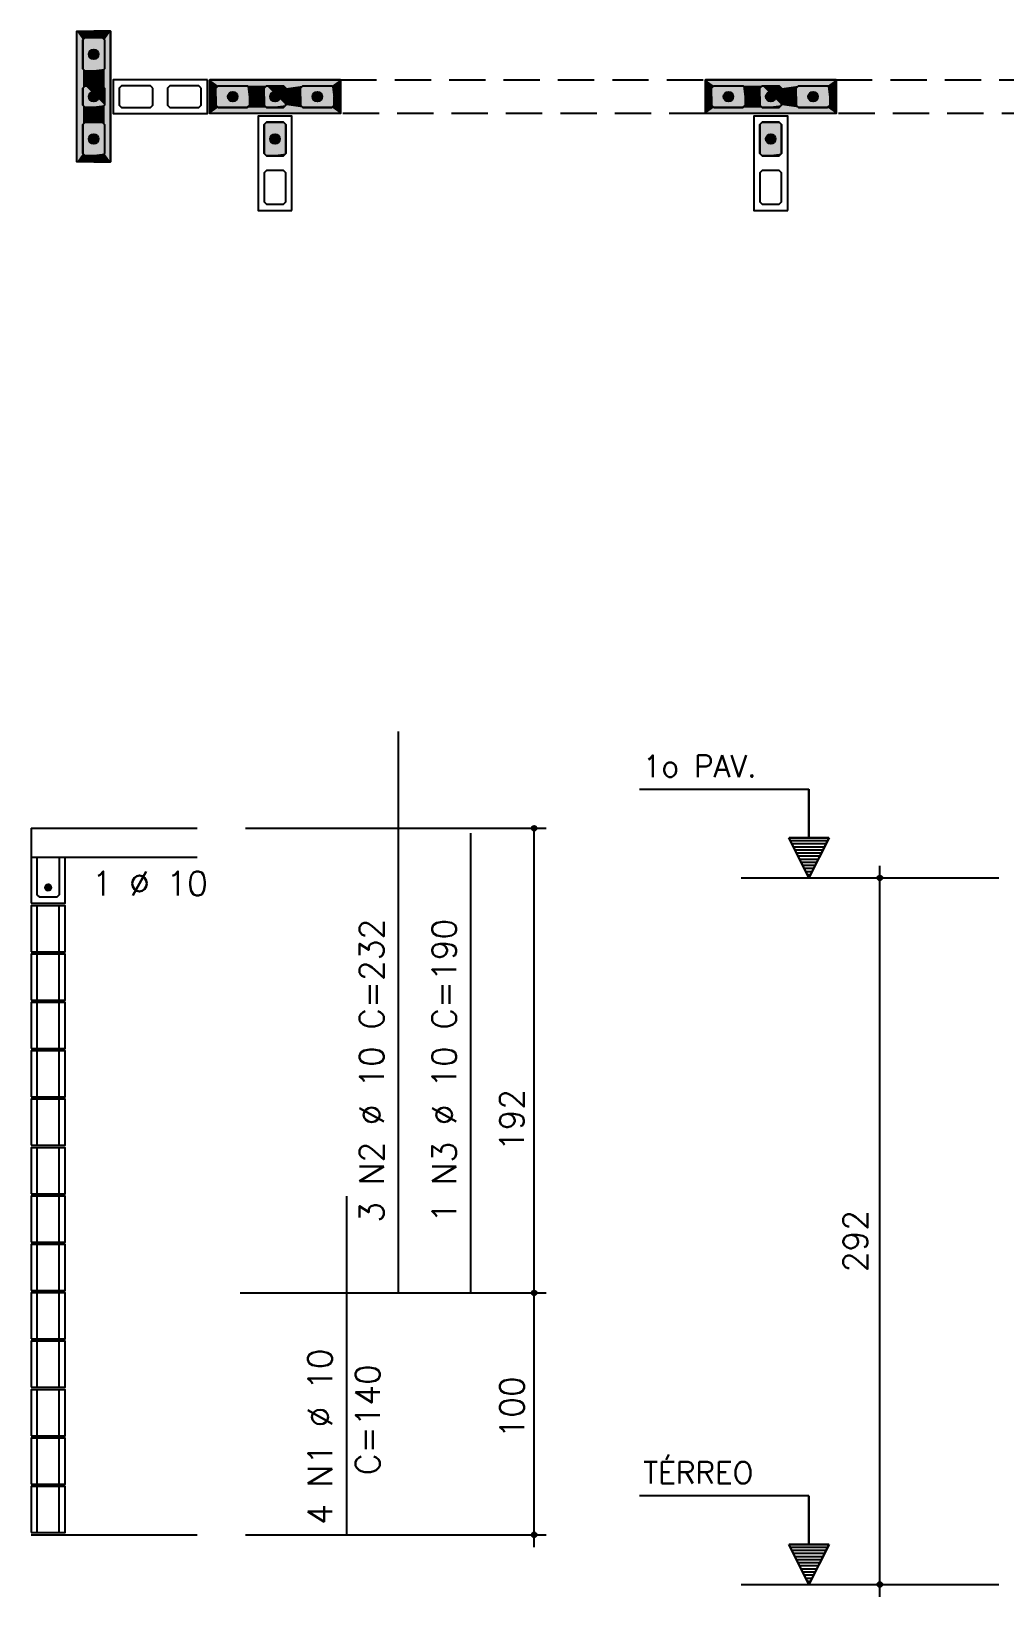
# Model space of a CAD drawing. Extents: x -1.9 to 86, y -1.6 to 60.9.
# Drawn here: x 38.58 to 46.63, y 31.49 to 44.42 of the extents above; entities that cross this region are included whole.
import ezdxf

# ---------------------------------------------------------------- set-up
doc = ezdxf.new("R2010")
doc.units = 0
doc.header["$MEASUREMENT"] = 0
doc.linetypes.add('ESTILO_TQS_0001', pattern=[0.45, 0.3, -0.15])
for name, color, linetype in [('PENA_01', 1, 'CONTINUOUS'), ('PENA_02', 2, 'CONTINUOUS'), ('PENA_03', 3, 'CONTINUOUS'), ('PENA_05', 5, 'CONTINUOUS'), ('PENA_11', 252, 'CONTINUOUS'), ('PENA_19', 240, 'CONTINUOUS')]:
    doc.layers.add(name, color=color, linetype=linetype)
doc.styles.get("Standard").update_dxf_attribs({"font": 'ROMANS.SHX'})

msp = doc.modelspace()

# ---------------------------------------------------------------- linework, layer by layer
at = {"layer": 'PENA_01', "linetype": 'Continuous'}
for p, q in [((44.450754, 37.425689), (46.581618, 37.425689)), ((44.450754, 31.585689), (46.581618, 31.585689))]:
    msp.add_line(p, q, dxfattribs=at)
for points in [[(39.16444, 44.372654), (39.18444, 44.352654), (39.18444, 44.112654), (39.16444, 44.092654), (39.02444, 44.092654), (39.00444, 44.112654), (39.00444, 44.352654), (39.02444, 44.372654), (39.16444, 44.372654)], [(39.16444, 43.972654), (39.18444, 43.952654), (39.18444, 43.812654), (39.16444, 43.792654), (39.02444, 43.792654), (39.00444, 43.812654), (39.00444, 43.952654), (39.02444, 43.972654), (39.16444, 43.972654)], [(39.58444, 43.952654), (39.56444, 43.972654), (39.32444, 43.972654), (39.30444, 43.952654), (39.30444, 43.812654), (39.32444, 43.792654), (39.56444, 43.792654), (39.58444, 43.812654), (39.58444, 43.952654)], [(39.98444, 43.952654), (39.96444, 43.972654), (39.72444, 43.972654), (39.70444, 43.952654), (39.70444, 43.812654), (39.72444, 43.792654), (39.96444, 43.792654), (39.98444, 43.812654), (39.98444, 43.952654)], [(40.10444, 43.952654), (40.12444, 43.972654), (40.36444, 43.972654), (40.38444, 43.952654), (40.38444, 43.812654), (40.36444, 43.792654), (40.12444, 43.792654), (40.10444, 43.812654), (40.10444, 43.952654)], [(40.50444, 43.952654), (40.52444, 43.972654), (40.66444, 43.972654), (40.68444, 43.952654), (40.68444, 43.812654), (40.66444, 43.792654), (40.52444, 43.792654), (40.50444, 43.812654), (40.50444, 43.952654)], [(40.80444, 43.952654), (40.82444, 43.972654), (41.06444, 43.972654), (41.08444, 43.952654), (41.08444, 43.812654), (41.06444, 43.792654), (40.82444, 43.792654), (40.80444, 43.812654), (40.80444, 43.952654)], [(44.20444, 43.952654), (44.22444, 43.972654), (44.46444, 43.972654), (44.48444, 43.952654), (44.48444, 43.812654), (44.46444, 43.792654), (44.22444, 43.792654), (44.20444, 43.812654), (44.20444, 43.952654)], [(44.60444, 43.952654), (44.62444, 43.972654), (44.76444, 43.972654), (44.78444, 43.952654), (44.78444, 43.812654), (44.76444, 43.792654), (44.62444, 43.792654), (44.60444, 43.812654), (44.60444, 43.952654)], [(44.90444, 43.952654), (44.92444, 43.972654), (45.16444, 43.972654), (45.18444, 43.952654), (45.18444, 43.812654), (45.16444, 43.792654), (44.92444, 43.792654), (44.90444, 43.812654), (44.90444, 43.952654)], [(39.16444, 43.672654), (39.18444, 43.652654), (39.18444, 43.412654), (39.16444, 43.392654), (39.02444, 43.392654), (39.00444, 43.412654), (39.00444, 43.652654), (39.02444, 43.672654), (39.16444, 43.672654)], [(40.66444, 43.392654), (40.68444, 43.412654), (40.68444, 43.652654), (40.66444, 43.672654), (40.52444, 43.672654), (40.50444, 43.652654), (40.50444, 43.412654), (40.52444, 43.392654), (40.66444, 43.392654)], [(44.76444, 43.392654), (44.78444, 43.412654), (44.78444, 43.652654), (44.76444, 43.672654), (44.62444, 43.672654), (44.60444, 43.652654), (44.60444, 43.412654), (44.62444, 43.392654), (44.76444, 43.392654)], [(40.66444, 42.992654), (40.68444, 43.012654), (40.68444, 43.252654), (40.66444, 43.272654), (40.52444, 43.272654), (40.50444, 43.252654), (40.50444, 43.012654), (40.52444, 42.992654), (40.66444, 42.992654)], [(44.76444, 42.992654), (44.78444, 43.012654), (44.78444, 43.252654), (44.76444, 43.272654), (44.62444, 43.272654), (44.60444, 43.252654), (44.60444, 43.012654), (44.62444, 42.992654), (44.76444, 42.992654)]]:
    msp.add_lwpolyline(points, dxfattribs=at)
at = {"layer": 'PENA_01', "linetype": 'ESTILO_TQS_0001'}
for points in [[(41.13444, 44.022654), (44.15444, 44.022654), (44.15444, 43.742654), (41.13444, 43.742654), (41.13444, 44.022654)], [(45.23444, 44.022654), (48.25444, 44.022654), (48.25444, 43.742654), (45.23444, 43.742654), (45.23444, 44.022654)]]:
    msp.add_lwpolyline(points, dxfattribs=at)
at = {"layer": 'PENA_02', "linetype": 'Continuous'}
for p, q in [((38.95444, 43.342654), (38.95444, 44.422654)), ((38.95444, 44.422654), (39.23444, 44.422654)), ((39.23444, 44.422654), (39.23444, 43.342654)), ((40.05444, 44.022654), (41.13444, 44.022654)), ((40.05444, 43.742654), (40.05444, 44.022654)), ((41.13444, 44.022654), (41.13444, 43.742654)), ((44.15444, 44.022654), (45.23444, 44.022654)), ((44.15444, 43.742654), (44.15444, 44.022654)), ((45.23444, 44.022654), (45.23444, 43.742654)), ((41.13444, 43.742654), (40.05444, 43.742654)), ((45.23444, 43.742654), (44.15444, 43.742654)), ((39.23444, 43.342654), (38.95444, 43.342654))]:
    msp.add_line(p, q, dxfattribs=at)
for points in [[(40.03444, 44.022654), (39.25444, 44.022654), (39.25444, 43.742654), (40.03444, 43.742654), (40.03444, 44.022654)], [(40.73444, 42.942654), (40.73444, 43.722654), (40.45444, 43.722654), (40.45444, 42.942654), (40.73444, 42.942654)], [(44.83444, 42.942654), (44.83444, 43.722654), (44.55444, 43.722654), (44.55444, 42.942654), (44.83444, 42.942654)]]:
    msp.add_lwpolyline(points, dxfattribs=at)
for centre, radius in [((42.738051, 37.835889), 0.02), ((42.738051, 37.835889), 0.01), ((45.5969, 37.425689), 0.02), ((45.5969, 37.425689), 0.01), ((42.738051, 33.995889), 0.02), ((42.738051, 33.995889), 0.01), ((42.738051, 31.995889), 0.02), ((42.738051, 31.995889), 0.01), ((45.5969, 31.585689), 0.02), ((45.5969, 31.585689), 0.01)]:
    msp.add_circle(centre, radius, dxfattribs=at)
at = {"layer": 'PENA_03', "linetype": 'Continuous'}
for p, q in [((45.009753, 38.157554), (43.609753, 38.157554)), ((45.009753, 37.757554), (45.009753, 38.157554)), ((45.011153, 37.757554), (45.011153, 38.158954)), ((38.578056, 37.835889), (38.578056, 37.215889)), ((38.578056, 37.835889), (39.948735, 37.835889)), ((40.348735, 37.835889), (42.838051, 37.835889)), ((42.738051, 31.895356), (42.738051, 37.835889)), ((45.010453, 37.425689), (44.84452, 37.757554)), ((44.84452, 37.757554), (45.009753, 37.757554)), ((45.010453, 37.428811), (44.846776, 37.756163)), ((45.174129, 37.756163), (44.846776, 37.756163)), ((45.163621, 37.732026), (44.857283, 37.732026)), ((45.150857, 37.706498), (44.870048, 37.706498)), ((45.138093, 37.68097), (44.882812, 37.68097)), ((45.125329, 37.655442), (44.895576, 37.655442)), ((45.176385, 37.757554), (45.010453, 37.425689)), ((45.174129, 37.756164), (45.010453, 37.42881)), ((45.011153, 37.757554), (45.176385, 37.757554)), ((38.578056, 37.595889), (39.948735, 37.595889)), ((45.112565, 37.629914), (44.90834, 37.629914)), ((45.099801, 37.604386), (44.921104, 37.604386)), ((45.087037, 37.578858), (44.933868, 37.578858)), ((45.074273, 37.55333), (44.946632, 37.55333)), ((45.061509, 37.527802), (44.959396, 37.527802)), ((45.5969, 31.485156), (45.5969, 37.525689)), ((45.048745, 37.502274), (44.97216, 37.502274)), ((45.035981, 37.476745), (44.984924, 37.476745)), ((45.023217, 37.451217), (44.997689, 37.451217)), ((38.628056, 36.815889), (38.628056, 37.195889)), ((38.808056, 36.815889), (38.808056, 37.195889)), ((38.628056, 36.415889), (38.628056, 36.795889)), ((38.808056, 36.415889), (38.808056, 36.795889)), ((38.628056, 36.015889), (38.628056, 36.395889)), ((38.808056, 36.015889), (38.808056, 36.395889)), ((38.628056, 35.615889), (38.628056, 35.995889)), ((38.808056, 35.615889), (38.808056, 35.995889)), ((38.628056, 35.215889), (38.628056, 35.595889)), ((38.808056, 35.215889), (38.808056, 35.595889)), ((38.628056, 34.815889), (38.628056, 35.195889)), ((38.808056, 34.815889), (38.808056, 35.195889)), ((38.628056, 34.415889), (38.628056, 34.795889)), ((38.808056, 34.415889), (38.808056, 34.795889)), ((38.628056, 34.015889), (38.628056, 34.395889)), ((38.808056, 34.015889), (38.808056, 34.395889)), ((38.628056, 33.615889), (38.628056, 33.995889)), ((38.808056, 33.615889), (38.808056, 33.995889)), ((40.306804, 33.995889), (42.838051, 33.995889)), ((38.628056, 33.215889), (38.628056, 33.595889)), ((38.808056, 33.215889), (38.808056, 33.595889)), ((38.628056, 32.815889), (38.628056, 33.195889)), ((38.808056, 32.815889), (38.808056, 33.195889)), ((38.628056, 32.415889), (38.628056, 32.795889)), ((38.808056, 32.415889), (38.808056, 32.795889)), ((38.628056, 32.015889), (38.628056, 32.395889)), ((38.808056, 32.015889), (38.808056, 32.395889)), ((45.009753, 32.317554), (43.609753, 32.317554)), ((45.009753, 31.917554), (45.009753, 32.317554)), ((45.011153, 31.917554), (45.011153, 32.318954)), ((38.578056, 31.995889), (39.948735, 31.995889)), ((40.348735, 31.995889), (42.838051, 31.995889)), ((45.010453, 31.585689), (44.84452, 31.917554)), ((44.84452, 31.917554), (45.009753, 31.917554)), ((45.010453, 31.588811), (44.846776, 31.916163)), ((45.174129, 31.916163), (44.846776, 31.916163)), ((45.163621, 31.892026), (44.857283, 31.892026)), ((45.150857, 31.866498), (44.870048, 31.866498)), ((45.138093, 31.84097), (44.882812, 31.84097)), ((45.176385, 31.917554), (45.010453, 31.585689)), ((45.174129, 31.916164), (45.010453, 31.58881)), ((45.011153, 31.917554), (45.176385, 31.917554)), ((45.125329, 31.815442), (44.895576, 31.815442)), ((45.112565, 31.789914), (44.90834, 31.789914)), ((45.099801, 31.764386), (44.921104, 31.764386)), ((45.087037, 31.738858), (44.933868, 31.738858)), ((45.074273, 31.71333), (44.946632, 31.71333)), ((45.061509, 31.687802), (44.959396, 31.687802)), ((45.048745, 31.662274), (44.97216, 31.662274)), ((45.035981, 31.636745), (44.984924, 31.636745)), ((45.023217, 31.611217), (44.997689, 31.611217))]:
    msp.add_line(p, q, dxfattribs=at)
for points in [[(39.02444, 44.092654), (39.00444, 44.112654), (39.00444, 44.352654), (39.02444, 44.372654), (39.16444, 44.372654), (39.18444, 44.352654), (39.18444, 44.112654), (39.16444, 44.092654), (39.02444, 44.092654)], [(39.18444, 43.812654), (39.16444, 43.792654), (39.02444, 43.792654), (39.00444, 43.812654), (39.00444, 43.952654), (39.02444, 43.972654), (39.16444, 43.972654), (39.18444, 43.952654), (39.18444, 43.812654)], [(40.38444, 43.812654), (40.36444, 43.792654), (40.12444, 43.792654), (40.10444, 43.812654), (40.10444, 43.952654), (40.12444, 43.972654), (40.36444, 43.972654), (40.38444, 43.952654), (40.38444, 43.812654)], [(40.68444, 43.812654), (40.66444, 43.792654), (40.52444, 43.792654), (40.50444, 43.812654), (40.50444, 43.952654), (40.52444, 43.972654), (40.66444, 43.972654), (40.68444, 43.952654), (40.68444, 43.812654)], [(41.08444, 43.812654), (41.06444, 43.792654), (40.82444, 43.792654), (40.80444, 43.812654), (40.80444, 43.952654), (40.82444, 43.972654), (41.06444, 43.972654), (41.08444, 43.952654), (41.08444, 43.812654)], [(44.48444, 43.812654), (44.46444, 43.792654), (44.22444, 43.792654), (44.20444, 43.812654), (44.20444, 43.952654), (44.22444, 43.972654), (44.46444, 43.972654), (44.48444, 43.952654), (44.48444, 43.812654)], [(44.78444, 43.812654), (44.76444, 43.792654), (44.62444, 43.792654), (44.60444, 43.812654), (44.60444, 43.952654), (44.62444, 43.972654), (44.76444, 43.972654), (44.78444, 43.952654), (44.78444, 43.812654)], [(45.18444, 43.812654), (45.16444, 43.792654), (44.92444, 43.792654), (44.90444, 43.812654), (44.90444, 43.952654), (44.92444, 43.972654), (45.16444, 43.972654), (45.18444, 43.952654), (45.18444, 43.812654)], [(39.02444, 43.392654), (39.00444, 43.412654), (39.00444, 43.652654), (39.02444, 43.672654), (39.16444, 43.672654), (39.18444, 43.652654), (39.18444, 43.412654), (39.16444, 43.392654), (39.02444, 43.392654)], [(40.52444, 43.392654), (40.50444, 43.412654), (40.50444, 43.652654), (40.52444, 43.672654), (40.66444, 43.672654), (40.68444, 43.652654), (40.68444, 43.412654), (40.66444, 43.392654), (40.52444, 43.392654)], [(44.62444, 43.392654), (44.60444, 43.412654), (44.60444, 43.652654), (44.62444, 43.672654), (44.76444, 43.672654), (44.78444, 43.652654), (44.78444, 43.412654), (44.76444, 43.392654), (44.62444, 43.392654)], [(38.578056, 37.215889), (38.858056, 37.215889), (38.858056, 37.595889)], [(38.808056, 37.595889), (38.808056, 37.285889), (38.788056, 37.265889), (38.648056, 37.265889), (38.628056, 37.285889), (38.628056, 37.595889)], [(38.742605, 37.346879), (38.740443, 37.357047), (38.734333, 37.365457), (38.72533, 37.370655), (38.714991, 37.371742), (38.705105, 37.36853), (38.697379, 37.361574), (38.693151, 37.352077), (38.693151, 37.341681), (38.697379, 37.332184), (38.705105, 37.325228), (38.714991, 37.322016), (38.72533, 37.323102), (38.734333, 37.3283), (38.740443, 37.33671), (38.742605, 37.346879)], [(38.578056, 36.815889), (38.858056, 36.815889), (38.858056, 37.195889), (38.578056, 37.195889), (38.578056, 36.815889)], [(38.578056, 36.415889), (38.858056, 36.415889), (38.858056, 36.795889), (38.578056, 36.795889), (38.578056, 36.415889)], [(38.578056, 36.015889), (38.858056, 36.015889), (38.858056, 36.395889), (38.578056, 36.395889), (38.578056, 36.015889)], [(38.578056, 35.615889), (38.858056, 35.615889), (38.858056, 35.995889), (38.578056, 35.995889), (38.578056, 35.615889)], [(38.578056, 35.215889), (38.858056, 35.215889), (38.858056, 35.595889), (38.578056, 35.595889), (38.578056, 35.215889)], [(38.578056, 34.815889), (38.858056, 34.815889), (38.858056, 35.195889), (38.578056, 35.195889), (38.578056, 34.815889)], [(38.578056, 34.415889), (38.858056, 34.415889), (38.858056, 34.795889), (38.578056, 34.795889), (38.578056, 34.415889)], [(38.578056, 34.015889), (38.858056, 34.015889), (38.858056, 34.395889), (38.578056, 34.395889), (38.578056, 34.015889)], [(38.578056, 33.615889), (38.858056, 33.615889), (38.858056, 33.995889), (38.578056, 33.995889), (38.578056, 33.615889)], [(38.578056, 33.215889), (38.858056, 33.215889), (38.858056, 33.595889), (38.578056, 33.595889), (38.578056, 33.215889)], [(38.578056, 32.815889), (38.858056, 32.815889), (38.858056, 33.195889), (38.578056, 33.195889), (38.578056, 32.815889)], [(38.578056, 32.415889), (38.858056, 32.415889), (38.858056, 32.795889), (38.578056, 32.795889), (38.578056, 32.415889)], [(38.578056, 32.015889), (38.858056, 32.015889), (38.858056, 32.395889), (38.578056, 32.395889), (38.578056, 32.015889)]]:
    msp.add_lwpolyline(points, dxfattribs=at)
for centre, radius in [((39.09444, 44.232654), 0.04), ((39.09444, 43.882654), 0.04), ((40.24444, 43.882654), 0.04), ((40.59444, 43.882654), 0.04), ((40.94444, 43.882654), 0.04), ((44.34444, 43.882654), 0.04), ((44.69444, 43.882654), 0.04), ((45.04444, 43.882654), 0.04), ((39.09444, 43.532654), 0.04), ((40.59444, 43.532654), 0.04), ((44.69444, 43.532654), 0.04), ((38.717605, 37.346879), 0.025)]:
    msp.add_circle(centre, radius, dxfattribs=at)
for points in [[(39.13444, 44.232654), (39.07444, 44.267295), (39.056852, 44.246335)], [(39.13444, 44.232654), (39.056852, 44.246335), (39.056852, 44.218973)], [(39.13444, 44.232654), (39.101386, 44.272046), (39.07444, 44.267295)], [(39.13444, 44.232654), (39.125081, 44.258366), (39.101386, 44.272046)], [(39.13444, 44.232654), (39.056852, 44.218973), (39.07444, 44.198013)], [(39.13444, 44.232654), (39.07444, 44.198013), (39.101386, 44.193262)], [(39.13444, 44.232654), (39.101386, 44.193262), (39.125081, 44.206943)], [(39.13444, 44.232654), (39.125081, 44.206943), (39.13444, 44.232654)], [(39.13444, 43.882654), (39.07444, 43.917295), (39.056852, 43.896335)], [(39.13444, 43.882654), (39.056852, 43.896335), (39.056852, 43.868973)], [(39.13444, 43.882654), (39.056852, 43.868973), (39.07444, 43.848013)], [(39.13444, 43.882654), (39.101386, 43.922046), (39.07444, 43.917295)], [(39.13444, 43.882654), (39.07444, 43.848013), (39.101386, 43.843262)], [(39.13444, 43.882654), (39.125081, 43.908366), (39.101386, 43.922046)], [(39.13444, 43.882654), (39.101386, 43.843262), (39.125081, 43.856943)], [(39.13444, 43.882654), (39.125081, 43.856943), (39.13444, 43.882654)], [(40.28444, 43.882654), (40.22444, 43.917295), (40.206852, 43.896335)], [(40.28444, 43.882654), (40.206852, 43.896335), (40.206852, 43.868973)], [(40.28444, 43.882654), (40.206852, 43.868973), (40.22444, 43.848013)], [(40.28444, 43.882654), (40.251386, 43.922046), (40.22444, 43.917295)], [(40.28444, 43.882654), (40.22444, 43.848013), (40.251386, 43.843262)], [(40.28444, 43.882654), (40.275081, 43.908366), (40.251386, 43.922046)], [(40.28444, 43.882654), (40.251386, 43.843262), (40.275081, 43.856943)], [(40.28444, 43.882654), (40.275081, 43.856943), (40.28444, 43.882654)], [(40.63444, 43.882654), (40.57444, 43.917295), (40.556852, 43.896335)], [(40.63444, 43.882654), (40.556852, 43.896335), (40.556852, 43.868973)], [(40.63444, 43.882654), (40.556852, 43.868973), (40.57444, 43.848013)], [(40.63444, 43.882654), (40.601386, 43.922046), (40.57444, 43.917295)], [(40.63444, 43.882654), (40.57444, 43.848013), (40.601386, 43.843262)], [(40.63444, 43.882654), (40.625081, 43.908366), (40.601386, 43.922046)], [(40.63444, 43.882654), (40.601386, 43.843262), (40.625081, 43.856943)], [(40.63444, 43.882654), (40.625081, 43.856943), (40.63444, 43.882654)], [(40.98444, 43.882654), (40.92444, 43.917295), (40.906852, 43.896335)], [(40.98444, 43.882654), (40.906852, 43.896335), (40.906852, 43.868973)], [(40.98444, 43.882654), (40.906852, 43.868973), (40.92444, 43.848013)], [(40.98444, 43.882654), (40.951386, 43.922046), (40.92444, 43.917295)], [(40.98444, 43.882654), (40.92444, 43.848013), (40.951386, 43.843262)], [(40.98444, 43.882654), (40.975081, 43.908366), (40.951386, 43.922046)], [(40.98444, 43.882654), (40.951386, 43.843262), (40.975081, 43.856943)], [(40.98444, 43.882654), (40.975081, 43.856943), (40.98444, 43.882654)], [(44.38444, 43.882654), (44.32444, 43.917295), (44.306852, 43.896335)], [(44.38444, 43.882654), (44.306852, 43.896335), (44.306852, 43.868973)], [(44.38444, 43.882654), (44.306852, 43.868973), (44.32444, 43.848013)], [(44.38444, 43.882654), (44.351386, 43.922046), (44.32444, 43.917295)], [(44.38444, 43.882654), (44.32444, 43.848013), (44.351386, 43.843262)], [(44.38444, 43.882654), (44.375081, 43.908366), (44.351386, 43.922046)], [(44.38444, 43.882654), (44.351386, 43.843262), (44.375081, 43.856943)], [(44.38444, 43.882654), (44.375081, 43.856943), (44.38444, 43.882654)], [(44.73444, 43.882654), (44.67444, 43.917295), (44.656852, 43.896335)], [(44.73444, 43.882654), (44.656852, 43.896335), (44.656852, 43.868973)], [(44.73444, 43.882654), (44.656852, 43.868973), (44.67444, 43.848013)], [(44.73444, 43.882654), (44.701386, 43.922046), (44.67444, 43.917295)], [(44.73444, 43.882654), (44.67444, 43.848013), (44.701386, 43.843262)], [(44.73444, 43.882654), (44.725081, 43.908366), (44.701386, 43.922046)], [(44.73444, 43.882654), (44.701386, 43.843262), (44.725081, 43.856943)], [(44.73444, 43.882654), (44.725081, 43.856943), (44.73444, 43.882654)], [(45.08444, 43.882654), (45.02444, 43.917295), (45.006852, 43.896335)], [(45.08444, 43.882654), (45.006852, 43.896335), (45.006852, 43.868973)], [(45.08444, 43.882654), (45.006852, 43.868973), (45.02444, 43.848013)], [(45.08444, 43.882654), (45.051386, 43.922046), (45.02444, 43.917295)], [(45.08444, 43.882654), (45.02444, 43.848013), (45.051386, 43.843262)], [(45.08444, 43.882654), (45.075081, 43.908366), (45.051386, 43.922046)], [(45.08444, 43.882654), (45.051386, 43.843262), (45.075081, 43.856943)], [(45.08444, 43.882654), (45.075081, 43.856943), (45.08444, 43.882654)], [(39.13444, 43.532654), (39.07444, 43.567295), (39.056852, 43.546335)], [(39.13444, 43.532654), (39.056852, 43.546335), (39.056852, 43.518973)], [(39.13444, 43.532654), (39.056852, 43.518973), (39.07444, 43.498013)], [(39.13444, 43.532654), (39.101386, 43.572046), (39.07444, 43.567295)], [(39.13444, 43.532654), (39.07444, 43.498013), (39.101386, 43.493262)], [(39.13444, 43.532654), (39.125081, 43.558366), (39.101386, 43.572046)], [(39.13444, 43.532654), (39.101386, 43.493262), (39.125081, 43.506943)], [(39.13444, 43.532654), (39.125081, 43.506943), (39.13444, 43.532654)], [(40.63444, 43.532654), (40.57444, 43.567295), (40.556852, 43.546335)], [(40.63444, 43.532654), (40.556852, 43.546335), (40.556852, 43.518973)], [(40.63444, 43.532654), (40.556852, 43.518973), (40.57444, 43.498013)], [(40.63444, 43.532654), (40.601386, 43.572046), (40.57444, 43.567295)], [(40.63444, 43.532654), (40.57444, 43.498013), (40.601386, 43.493262)], [(40.63444, 43.532654), (40.625081, 43.558366), (40.601386, 43.572046)], [(40.63444, 43.532654), (40.601386, 43.493262), (40.625081, 43.506943)], [(40.63444, 43.532654), (40.625081, 43.506943), (40.63444, 43.532654)], [(44.73444, 43.532654), (44.67444, 43.567295), (44.656852, 43.546335)], [(44.73444, 43.532654), (44.656852, 43.546335), (44.656852, 43.518973)], [(44.73444, 43.532654), (44.656852, 43.518973), (44.67444, 43.498013)], [(44.73444, 43.532654), (44.701386, 43.572046), (44.67444, 43.567295)], [(44.73444, 43.532654), (44.67444, 43.498013), (44.701386, 43.493262)], [(44.73444, 43.532654), (44.725081, 43.558366), (44.701386, 43.572046)], [(44.73444, 43.532654), (44.701386, 43.493262), (44.725081, 43.506943)], [(44.73444, 43.532654), (44.725081, 43.506943), (44.73444, 43.532654)], [(38.742605, 37.346879), (38.697379, 37.361574), (38.693151, 37.352077)], [(38.742605, 37.346879), (38.693151, 37.352077), (38.693151, 37.341681)], [(38.742605, 37.346879), (38.693151, 37.341681), (38.697379, 37.332184)], [(38.742605, 37.346879), (38.705105, 37.36853), (38.694112, 37.355429)], [(38.742605, 37.346879), (38.694112, 37.355429), (38.694112, 37.338328)], [(38.742605, 37.346879), (38.694112, 37.338328), (38.705105, 37.325228)], [(38.742605, 37.346879), (38.705105, 37.36853), (38.697379, 37.361574)], [(38.742605, 37.346879), (38.697379, 37.332184), (38.705105, 37.325228)], [(38.742605, 37.346879), (38.714991, 37.371742), (38.705105, 37.36853)], [(38.742605, 37.346879), (38.721946, 37.371499), (38.705105, 37.36853)], [(38.742605, 37.346879), (38.705105, 37.325228), (38.721946, 37.322259)], [(38.742605, 37.346879), (38.705105, 37.325228), (38.714991, 37.322016)], [(38.742605, 37.346879), (38.72533, 37.370655), (38.714991, 37.371742)], [(38.742605, 37.346879), (38.714991, 37.322016), (38.72533, 37.323102)], [(38.742605, 37.346879), (38.736756, 37.362949), (38.721946, 37.371499)], [(38.742605, 37.346879), (38.721946, 37.322259), (38.736756, 37.330809)], [(38.742605, 37.346879), (38.734333, 37.365457), (38.72533, 37.370655)], [(38.742605, 37.346879), (38.72533, 37.323102), (38.734333, 37.3283)], [(38.742605, 37.346879), (38.740443, 37.357047), (38.734333, 37.365457)], [(38.742605, 37.346879), (38.734333, 37.3283), (38.740443, 37.33671)], [(38.742605, 37.346879), (38.736756, 37.330809), (38.742605, 37.346879)], [(38.742605, 37.346879), (38.740443, 37.33671), (38.742605, 37.346879)]]:
    msp.add_solid(points, dxfattribs=at)
at = {"layer": 'PENA_05', "linetype": 'Continuous'}
for p, q in [((41.6143, 33.995889), (41.6143, 38.635889)), ((42.2143, 33.995889), (42.2143, 37.795889)), ((41.188376, 31.995889), (41.188376, 34.795889))]:
    msp.add_line(p, q, dxfattribs=at)
at = {"layer": 'PENA_11', "linetype": 'Continuous'}
for points in [[(39.02444, 44.092654), (39.00444, 44.352654), (39.02444, 44.372654)], [(39.02444, 44.092654), (39.00444, 44.112654), (39.00444, 44.352654)], [(39.02444, 44.092654), (39.02444, 44.372654), (39.16444, 44.372654)], [(39.02444, 44.092654), (39.16444, 44.372654), (39.18444, 44.352654)], [(39.02444, 44.092654), (39.18444, 44.352654), (39.18444, 44.112654)], [(39.02444, 44.092654), (39.18444, 44.112654), (39.16444, 44.092654)], [(39.02444, 44.092654), (39.16444, 44.092654), (39.02444, 44.092654)], [(39.18444, 43.812654), (39.00444, 43.952654), (39.02444, 43.972654)], [(39.18444, 43.812654), (39.00444, 43.812654), (39.00444, 43.952654)], [(39.18444, 43.812654), (39.02444, 43.972654), (39.16444, 43.972654)], [(39.18444, 43.812654), (39.16444, 43.972654), (39.18444, 43.952654)], [(39.18444, 43.812654), (39.18444, 43.952654), (39.18444, 43.812654)], [(40.38444, 43.812654), (40.10444, 43.952654), (40.12444, 43.972654)], [(40.38444, 43.812654), (40.10444, 43.812654), (40.10444, 43.952654)], [(40.38444, 43.812654), (40.12444, 43.972654), (40.36444, 43.972654)], [(40.38444, 43.812654), (40.36444, 43.972654), (40.38444, 43.952654)], [(40.38444, 43.812654), (40.38444, 43.952654), (40.38444, 43.812654)], [(40.68444, 43.812654), (40.50444, 43.952654), (40.52444, 43.972654)], [(40.68444, 43.812654), (40.50444, 43.812654), (40.50444, 43.952654)], [(40.68444, 43.812654), (40.52444, 43.972654), (40.66444, 43.972654)], [(40.68444, 43.812654), (40.66444, 43.972654), (40.68444, 43.952654)], [(40.68444, 43.812654), (40.68444, 43.952654), (40.68444, 43.812654)], [(41.08444, 43.812654), (40.80444, 43.952654), (40.82444, 43.972654)], [(41.08444, 43.812654), (40.80444, 43.812654), (40.80444, 43.952654)], [(41.08444, 43.812654), (40.82444, 43.972654), (41.06444, 43.972654)], [(41.08444, 43.812654), (41.06444, 43.972654), (41.08444, 43.952654)], [(41.08444, 43.812654), (41.08444, 43.952654), (41.08444, 43.812654)], [(44.48444, 43.812654), (44.20444, 43.952654), (44.22444, 43.972654)], [(44.48444, 43.812654), (44.20444, 43.812654), (44.20444, 43.952654)], [(44.48444, 43.812654), (44.22444, 43.972654), (44.46444, 43.972654)], [(44.48444, 43.812654), (44.46444, 43.972654), (44.48444, 43.952654)], [(44.48444, 43.812654), (44.48444, 43.952654), (44.48444, 43.812654)], [(44.78444, 43.812654), (44.60444, 43.952654), (44.62444, 43.972654)], [(44.78444, 43.812654), (44.60444, 43.812654), (44.60444, 43.952654)], [(44.78444, 43.812654), (44.62444, 43.972654), (44.76444, 43.972654)], [(44.78444, 43.812654), (44.76444, 43.972654), (44.78444, 43.952654)], [(44.78444, 43.812654), (44.78444, 43.952654), (44.78444, 43.812654)], [(45.18444, 43.812654), (44.90444, 43.952654), (44.92444, 43.972654)], [(45.18444, 43.812654), (44.90444, 43.812654), (44.90444, 43.952654)], [(45.18444, 43.812654), (44.92444, 43.972654), (45.16444, 43.972654)], [(45.18444, 43.812654), (45.16444, 43.972654), (45.18444, 43.952654)], [(45.18444, 43.812654), (45.18444, 43.952654), (45.18444, 43.812654)], [(39.18444, 43.812654), (39.02444, 43.792654), (39.00444, 43.812654)], [(39.18444, 43.812654), (39.16444, 43.792654), (39.02444, 43.792654)], [(40.38444, 43.812654), (40.12444, 43.792654), (40.10444, 43.812654)], [(40.38444, 43.812654), (40.36444, 43.792654), (40.12444, 43.792654)], [(40.68444, 43.812654), (40.52444, 43.792654), (40.50444, 43.812654)], [(40.68444, 43.812654), (40.66444, 43.792654), (40.52444, 43.792654)], [(41.08444, 43.812654), (40.82444, 43.792654), (40.80444, 43.812654)], [(41.08444, 43.812654), (41.06444, 43.792654), (40.82444, 43.792654)], [(44.48444, 43.812654), (44.22444, 43.792654), (44.20444, 43.812654)], [(44.48444, 43.812654), (44.46444, 43.792654), (44.22444, 43.792654)], [(44.78444, 43.812654), (44.62444, 43.792654), (44.60444, 43.812654)], [(44.78444, 43.812654), (44.76444, 43.792654), (44.62444, 43.792654)], [(45.18444, 43.812654), (44.92444, 43.792654), (44.90444, 43.812654)], [(45.18444, 43.812654), (45.16444, 43.792654), (44.92444, 43.792654)], [(39.02444, 43.392654), (39.00444, 43.652654), (39.02444, 43.672654)], [(39.02444, 43.392654), (39.00444, 43.412654), (39.00444, 43.652654)], [(39.02444, 43.392654), (39.02444, 43.672654), (39.16444, 43.672654)], [(39.02444, 43.392654), (39.16444, 43.672654), (39.18444, 43.652654)], [(39.02444, 43.392654), (39.18444, 43.652654), (39.18444, 43.412654)], [(40.52444, 43.392654), (40.50444, 43.652654), (40.52444, 43.672654)], [(40.52444, 43.392654), (40.50444, 43.412654), (40.50444, 43.652654)], [(40.52444, 43.392654), (40.52444, 43.672654), (40.66444, 43.672654)], [(40.52444, 43.392654), (40.66444, 43.672654), (40.68444, 43.652654)], [(40.52444, 43.392654), (40.68444, 43.652654), (40.68444, 43.412654)], [(44.62444, 43.392654), (44.60444, 43.652654), (44.62444, 43.672654)], [(44.62444, 43.392654), (44.60444, 43.412654), (44.60444, 43.652654)], [(44.62444, 43.392654), (44.62444, 43.672654), (44.76444, 43.672654)], [(44.62444, 43.392654), (44.76444, 43.672654), (44.78444, 43.652654)], [(44.62444, 43.392654), (44.78444, 43.652654), (44.78444, 43.412654)], [(39.02444, 43.392654), (39.18444, 43.412654), (39.16444, 43.392654)], [(39.02444, 43.392654), (39.16444, 43.392654), (39.02444, 43.392654)], [(40.52444, 43.392654), (40.68444, 43.412654), (40.66444, 43.392654)], [(40.52444, 43.392654), (40.66444, 43.392654), (40.52444, 43.392654)], [(44.62444, 43.392654), (44.78444, 43.412654), (44.76444, 43.392654)], [(44.62444, 43.392654), (44.76444, 43.392654), (44.62444, 43.392654)]]:
    msp.add_solid(points, dxfattribs=at)
at = {"layer": 'PENA_19', "linetype": 'Continuous'}
for points in [[(39.09444, 44.422654), (39.09444, 44.372654), (39.02444, 44.372654), (39.00444, 44.352654), (39.00444, 44.112654), (39.02444, 44.092654), (39.09444, 44.092654), (39.09444, 43.972654), (39.02444, 43.972654), (39.00444, 43.952654), (39.00444, 43.812654), (39.02444, 43.792654), (39.09444, 43.792654), (39.09444, 43.672654), (39.02444, 43.672654), (39.00444, 43.652654), (39.00444, 43.412654), (39.02444, 43.392654), (39.09444, 43.392654), (39.09444, 43.342654), (38.95444, 43.342654), (38.95444, 44.422654), (39.09444, 44.422654)], [(39.09444, 44.422654), (39.09444, 44.372654), (39.16444, 44.372654), (39.18444, 44.352654), (39.18444, 44.112654), (39.16444, 44.092654), (39.09444, 44.092654), (39.09444, 43.972654), (39.16444, 43.972654), (39.18444, 43.952654), (39.18444, 43.812654), (39.16444, 43.792654), (39.09444, 43.792654), (39.09444, 43.672654), (39.16444, 43.672654), (39.18444, 43.652654), (39.18444, 43.412654), (39.16444, 43.392654), (39.09444, 43.392654), (39.09444, 43.342654), (39.23444, 43.342654), (39.23444, 44.422654), (39.09444, 44.422654)], [(40.05444, 43.882654), (40.10444, 43.882654), (40.10444, 43.952654), (40.12444, 43.972654), (40.36444, 43.972654), (40.38444, 43.952654), (40.38444, 43.882654), (40.50444, 43.882654), (40.50444, 43.952654), (40.52444, 43.972654), (40.66444, 43.972654), (40.68444, 43.952654), (40.68444, 43.882654), (40.80444, 43.882654), (40.80444, 43.952654), (40.82444, 43.972654), (41.06444, 43.972654), (41.08444, 43.952654), (41.08444, 43.882654), (41.13444, 43.882654), (41.13444, 44.022654), (40.05444, 44.022654), (40.05444, 43.882654)], [(44.15444, 43.882654), (44.20444, 43.882654), (44.20444, 43.952654), (44.22444, 43.972654), (44.46444, 43.972654), (44.48444, 43.952654), (44.48444, 43.882654), (44.60444, 43.882654), (44.60444, 43.952654), (44.62444, 43.972654), (44.76444, 43.972654), (44.78444, 43.952654), (44.78444, 43.882654), (44.90444, 43.882654), (44.90444, 43.952654), (44.92444, 43.972654), (45.16444, 43.972654), (45.18444, 43.952654), (45.18444, 43.882654), (45.23444, 43.882654), (45.23444, 44.022654), (44.15444, 44.022654), (44.15444, 43.882654)], [(40.05444, 43.882654), (40.10444, 43.882654), (40.10444, 43.812654), (40.12444, 43.792654), (40.36444, 43.792654), (40.38444, 43.812654), (40.38444, 43.882654), (40.50444, 43.882654), (40.50444, 43.812654), (40.52444, 43.792654), (40.66444, 43.792654), (40.68444, 43.812654), (40.68444, 43.882654), (40.80444, 43.882654), (40.80444, 43.812654), (40.82444, 43.792654), (41.06444, 43.792654), (41.08444, 43.812654), (41.08444, 43.882654), (41.13444, 43.882654), (41.13444, 43.742654), (40.05444, 43.742654), (40.05444, 43.882654)], [(44.15444, 43.882654), (44.20444, 43.882654), (44.20444, 43.812654), (44.22444, 43.792654), (44.46444, 43.792654), (44.48444, 43.812654), (44.48444, 43.882654), (44.60444, 43.882654), (44.60444, 43.812654), (44.62444, 43.792654), (44.76444, 43.792654), (44.78444, 43.812654), (44.78444, 43.882654), (44.90444, 43.882654), (44.90444, 43.812654), (44.92444, 43.792654), (45.16444, 43.792654), (45.18444, 43.812654), (45.18444, 43.882654), (45.23444, 43.882654), (45.23444, 43.742654), (44.15444, 43.742654), (44.15444, 43.882654)]]:
    msp.add_lwpolyline(points, dxfattribs=at)
for points in [[(39.02444, 44.372654), (39.00444, 44.352654), (38.95444, 44.422654)], [(39.02444, 44.372654), (38.95444, 44.422654), (39.09444, 44.422654)], [(38.95444, 44.422654), (39.00444, 44.352654), (38.95444, 43.342654)], [(39.02444, 44.372654), (39.09444, 44.422654), (39.09444, 44.372654)], [(39.09444, 44.422654), (39.16444, 44.372654), (39.23444, 44.422654)], [(39.09444, 44.422654), (39.09444, 44.372654), (39.16444, 44.372654)], [(39.23444, 44.422654), (39.16444, 44.372654), (39.18444, 44.352654)], [(39.23444, 44.422654), (39.18444, 44.352654), (39.23444, 43.342654)], [(38.95444, 43.342654), (39.00444, 44.352654), (39.00444, 43.412654)], [(39.00444, 43.412654), (39.00444, 44.352654), (39.00444, 44.112654)], [(39.23444, 43.342654), (39.18444, 44.352654), (39.18444, 44.112654)], [(39.00444, 44.112654), (39.00444, 43.412654), (39.00444, 43.952654)], [(39.02444, 44.092654), (39.00444, 43.952654), (39.00444, 44.112654)], [(39.02444, 43.972654), (39.00444, 43.952654), (39.02444, 44.092654)], [(39.02444, 43.972654), (39.02444, 44.092654), (39.09444, 44.092654)], [(39.02444, 43.972654), (39.09444, 44.092654), (39.09444, 43.972654)], [(39.16444, 44.092654), (39.09444, 44.092654), (39.16444, 43.972654)], [(39.09444, 44.092654), (39.09444, 43.972654), (39.16444, 43.972654)], [(39.18444, 43.952654), (39.18444, 44.112654), (39.16444, 44.092654)], [(39.18444, 43.952654), (39.16444, 44.092654), (39.16444, 43.972654)], [(39.23444, 43.342654), (39.18444, 44.112654), (39.18444, 43.952654)], [(41.13444, 44.022654), (40.05444, 44.022654), (40.12444, 43.972654)], [(40.05444, 44.022654), (40.05444, 43.882654), (40.10444, 43.882654)], [(40.05444, 44.022654), (40.10444, 43.882654), (40.10444, 43.952654)], [(40.05444, 44.022654), (40.10444, 43.952654), (40.12444, 43.972654)], [(41.13444, 44.022654), (40.12444, 43.972654), (40.36444, 43.972654)], [(41.13444, 44.022654), (40.36444, 43.972654), (40.52444, 43.972654)], [(41.13444, 44.022654), (40.52444, 43.972654), (40.66444, 43.972654)], [(41.13444, 44.022654), (40.66444, 43.972654), (40.68444, 43.952654)], [(41.13444, 44.022654), (40.68444, 43.952654), (40.82444, 43.972654)], [(41.13444, 44.022654), (40.82444, 43.972654), (41.06444, 43.972654)], [(41.13444, 44.022654), (41.06444, 43.972654), (41.08444, 43.952654)], [(41.13444, 44.022654), (41.08444, 43.952654), (41.13444, 43.882654)], [(45.23444, 44.022654), (44.15444, 44.022654), (44.22444, 43.972654)], [(44.15444, 44.022654), (44.15444, 43.882654), (44.20444, 43.882654)], [(44.15444, 44.022654), (44.20444, 43.882654), (44.20444, 43.952654)], [(44.15444, 44.022654), (44.20444, 43.952654), (44.22444, 43.972654)], [(45.23444, 44.022654), (44.22444, 43.972654), (44.46444, 43.972654)], [(45.23444, 44.022654), (44.46444, 43.972654), (44.62444, 43.972654)], [(45.23444, 44.022654), (44.62444, 43.972654), (44.76444, 43.972654)], [(45.23444, 44.022654), (44.76444, 43.972654), (44.78444, 43.952654)], [(45.23444, 44.022654), (44.78444, 43.952654), (44.92444, 43.972654)], [(45.23444, 44.022654), (44.92444, 43.972654), (45.16444, 43.972654)], [(45.23444, 44.022654), (45.16444, 43.972654), (45.18444, 43.952654)], [(45.23444, 44.022654), (45.18444, 43.952654), (45.23444, 43.882654)], [(39.00444, 43.952654), (39.00444, 43.412654), (39.00444, 43.812654)], [(39.18444, 43.812654), (39.23444, 43.342654), (39.18444, 43.952654)], [(40.05444, 43.742654), (40.05444, 43.882654), (40.10444, 43.882654)], [(40.05444, 43.742654), (40.10444, 43.882654), (40.10444, 43.812654)], [(40.38444, 43.952654), (40.52444, 43.972654), (40.36444, 43.972654)], [(40.38444, 43.952654), (40.50444, 43.952654), (40.52444, 43.972654)], [(40.38444, 43.952654), (40.38444, 43.882654), (40.50444, 43.882654)], [(40.38444, 43.952654), (40.50444, 43.882654), (40.50444, 43.952654)], [(40.38444, 43.812654), (40.38444, 43.882654), (40.50444, 43.882654)], [(40.38444, 43.812654), (40.50444, 43.882654), (40.50444, 43.812654)], [(40.68444, 43.952654), (40.80444, 43.952654), (40.82444, 43.972654)], [(40.68444, 43.952654), (40.68444, 43.882654), (40.80444, 43.882654)], [(40.68444, 43.952654), (40.80444, 43.882654), (40.80444, 43.952654)], [(40.68444, 43.812654), (40.68444, 43.882654), (40.80444, 43.882654)], [(40.68444, 43.812654), (40.80444, 43.882654), (40.80444, 43.812654)], [(41.13444, 43.882654), (41.08444, 43.952654), (41.08444, 43.882654)], [(41.13444, 43.742654), (41.08444, 43.812654), (41.13444, 43.882654)], [(41.13444, 43.882654), (41.08444, 43.812654), (41.08444, 43.882654)], [(44.15444, 43.742654), (44.15444, 43.882654), (44.20444, 43.882654)], [(44.15444, 43.742654), (44.20444, 43.882654), (44.20444, 43.812654)], [(44.48444, 43.952654), (44.62444, 43.972654), (44.46444, 43.972654)], [(44.48444, 43.952654), (44.60444, 43.952654), (44.62444, 43.972654)], [(44.48444, 43.952654), (44.48444, 43.882654), (44.60444, 43.882654)], [(44.48444, 43.952654), (44.60444, 43.882654), (44.60444, 43.952654)], [(44.48444, 43.812654), (44.48444, 43.882654), (44.60444, 43.882654)], [(44.48444, 43.812654), (44.60444, 43.882654), (44.60444, 43.812654)], [(44.78444, 43.952654), (44.90444, 43.952654), (44.92444, 43.972654)], [(44.78444, 43.952654), (44.78444, 43.882654), (44.90444, 43.882654)], [(44.78444, 43.952654), (44.90444, 43.882654), (44.90444, 43.952654)], [(44.78444, 43.812654), (44.78444, 43.882654), (44.90444, 43.882654)], [(44.78444, 43.812654), (44.90444, 43.882654), (44.90444, 43.812654)], [(45.23444, 43.882654), (45.18444, 43.952654), (45.18444, 43.882654)], [(45.23444, 43.742654), (45.18444, 43.812654), (45.23444, 43.882654)], [(45.23444, 43.882654), (45.18444, 43.812654), (45.18444, 43.882654)], [(39.00444, 43.412654), (39.00444, 43.652654), (39.00444, 43.812654)], [(39.02444, 43.792654), (39.00444, 43.652654), (39.00444, 43.812654)], [(39.02444, 43.792654), (39.02444, 43.672654), (39.00444, 43.652654)], [(39.09444, 43.792654), (39.02444, 43.672654), (39.02444, 43.792654)], [(39.09444, 43.792654), (39.09444, 43.672654), (39.02444, 43.672654)], [(39.09444, 43.792654), (39.16444, 43.672654), (39.16444, 43.792654)], [(39.16444, 43.672654), (39.09444, 43.792654), (39.09444, 43.672654)], [(39.16444, 43.792654), (39.18444, 43.652654), (39.18444, 43.812654)], [(39.16444, 43.672654), (39.18444, 43.652654), (39.16444, 43.792654)], [(39.18444, 43.652654), (39.23444, 43.342654), (39.18444, 43.812654)], [(40.05444, 43.742654), (40.10444, 43.812654), (40.12444, 43.792654)], [(41.13444, 43.742654), (40.05444, 43.742654), (40.12444, 43.792654)], [(41.13444, 43.742654), (40.12444, 43.792654), (40.36444, 43.792654)], [(40.38444, 43.812654), (40.52444, 43.792654), (40.36444, 43.792654)], [(41.13444, 43.742654), (40.36444, 43.792654), (40.52444, 43.792654)], [(40.38444, 43.812654), (40.50444, 43.812654), (40.52444, 43.792654)], [(41.13444, 43.742654), (40.52444, 43.792654), (40.66444, 43.792654)], [(41.13444, 43.742654), (40.66444, 43.792654), (40.68444, 43.812654)], [(41.13444, 43.742654), (40.68444, 43.812654), (40.82444, 43.792654)], [(40.68444, 43.812654), (40.80444, 43.812654), (40.82444, 43.792654)], [(41.13444, 43.742654), (40.82444, 43.792654), (41.06444, 43.792654)], [(41.13444, 43.742654), (41.06444, 43.792654), (41.08444, 43.812654)], [(44.15444, 43.742654), (44.20444, 43.812654), (44.22444, 43.792654)], [(45.23444, 43.742654), (44.15444, 43.742654), (44.22444, 43.792654)], [(45.23444, 43.742654), (44.22444, 43.792654), (44.46444, 43.792654)], [(44.48444, 43.812654), (44.62444, 43.792654), (44.46444, 43.792654)], [(45.23444, 43.742654), (44.46444, 43.792654), (44.62444, 43.792654)], [(44.48444, 43.812654), (44.60444, 43.812654), (44.62444, 43.792654)], [(45.23444, 43.742654), (44.62444, 43.792654), (44.76444, 43.792654)], [(45.23444, 43.742654), (44.76444, 43.792654), (44.78444, 43.812654)], [(45.23444, 43.742654), (44.78444, 43.812654), (44.92444, 43.792654)], [(44.78444, 43.812654), (44.90444, 43.812654), (44.92444, 43.792654)], [(45.23444, 43.742654), (44.92444, 43.792654), (45.16444, 43.792654)], [(45.23444, 43.742654), (45.16444, 43.792654), (45.18444, 43.812654)], [(39.23444, 43.342654), (39.18444, 43.652654), (39.18444, 43.412654)], [(39.02444, 43.392654), (38.95444, 43.342654), (39.00444, 43.412654)], [(39.09444, 43.342654), (38.95444, 43.342654), (39.02444, 43.392654)], [(39.09444, 43.392654), (39.09444, 43.342654), (39.02444, 43.392654)], [(39.23444, 43.342654), (39.16444, 43.392654), (39.09444, 43.392654)], [(39.23444, 43.342654), (39.09444, 43.392654), (39.09444, 43.342654)], [(39.23444, 43.342654), (39.18444, 43.412654), (39.16444, 43.392654)]]:
    msp.add_solid(points, dxfattribs=at)

# ---------------------------------------------------------------- texts
at = {"layer": 'PENA_03', "linetype": 'Continuous'}
for s, height, p in [('1o PAV.', 0.18, (43.635459, 38.259428)), ('1 %%c 10', 0.2, (39.078875, 37.279588)), ('TÉRREO', 0.18, (43.640024, 32.419428))]:
    msp.add_text(s, height=height, dxfattribs=at).set_placement(p)
for s, p in [('3 N2 %%c 10 C=232', (41.493301, 34.57644)), ('1 N3 %%c 10 C=190', (42.093301, 34.57644)), ('192', (42.652658, 35.167695)), ('292', (45.494596, 34.167086)), ('4 N1 %%c 10', (41.06651, 32.078868)), ('C=140', (41.460271, 32.489147)), ('100', (42.654272, 32.792136))]:
    msp.add_text(s, height=0.2, rotation=90, dxfattribs=at).set_placement(p)

doc.saveas('drawing.dxf')
